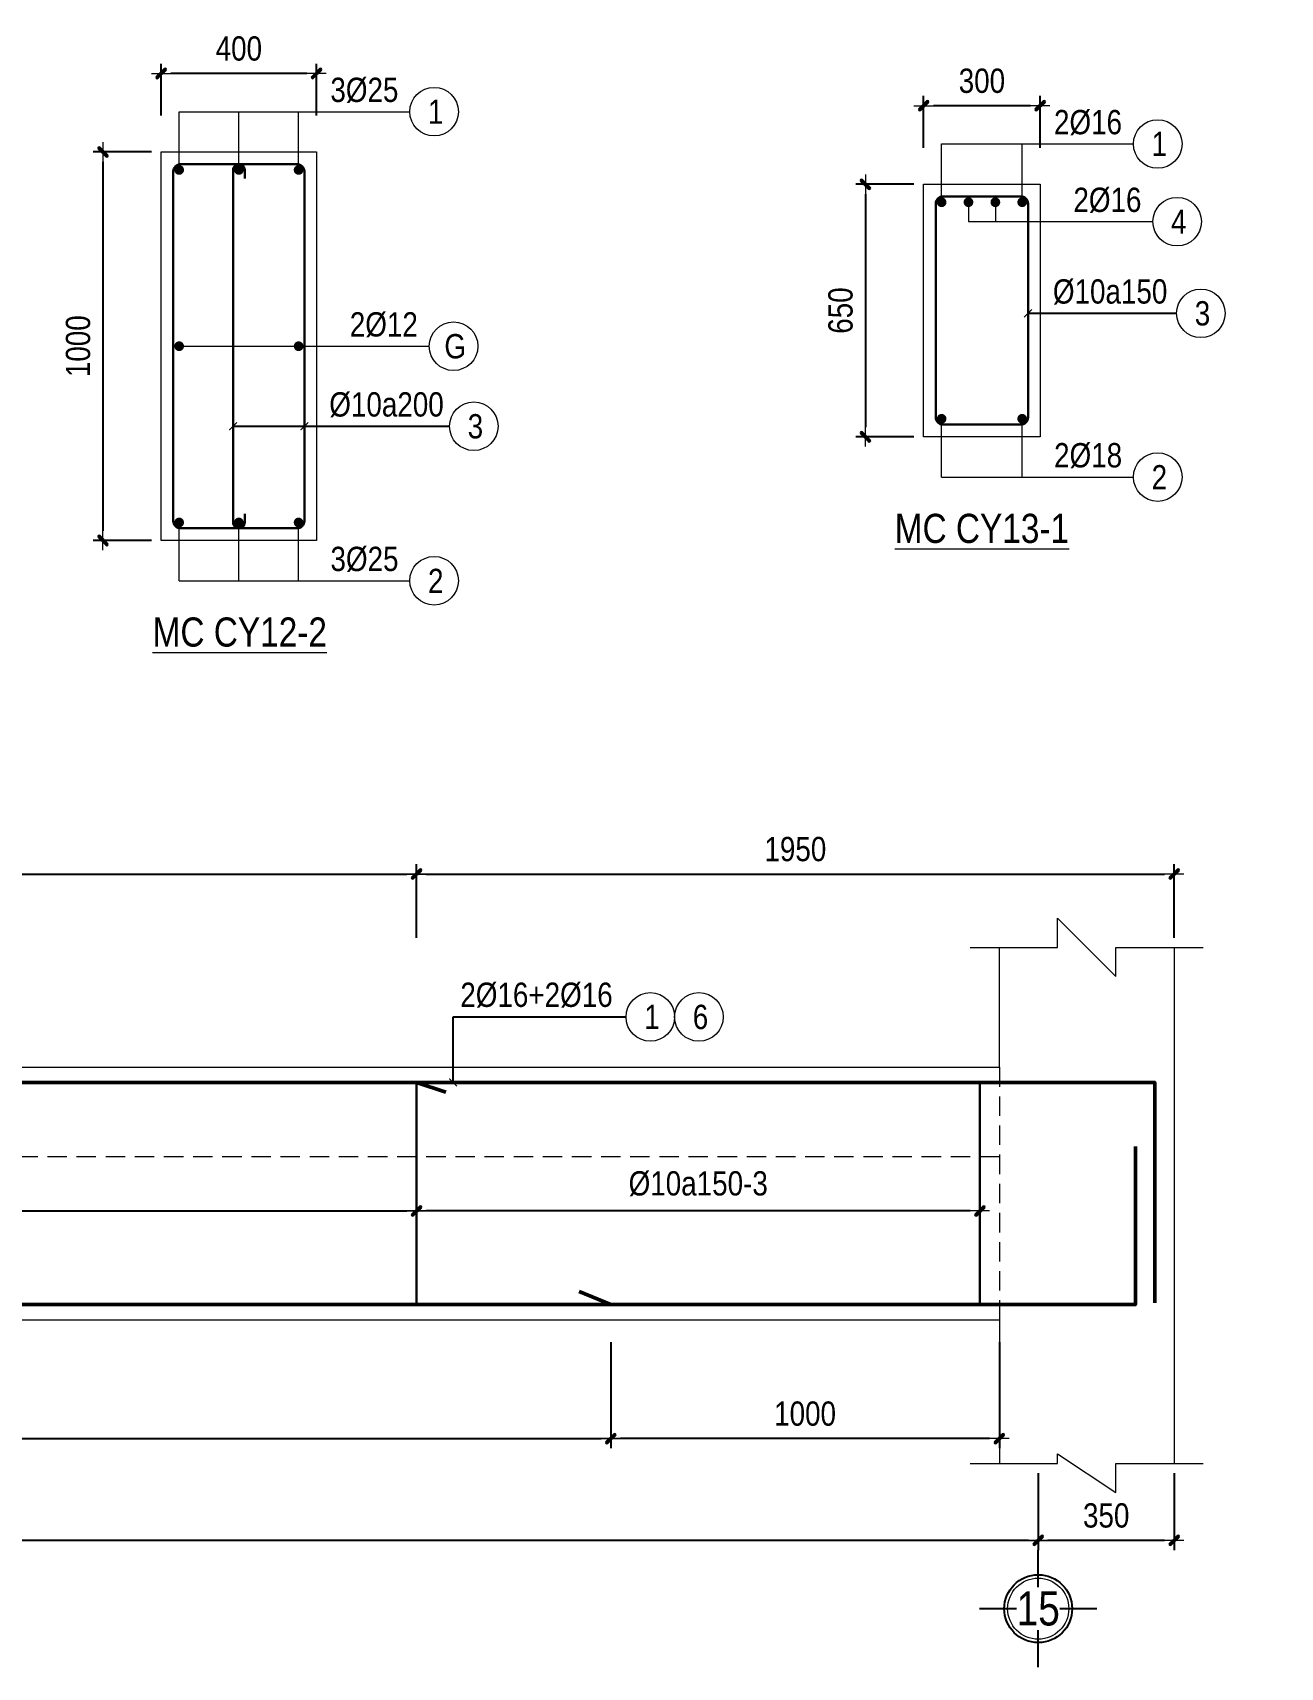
# Model space of a CAD drawing. Header units: millimetres. Extents: x 397144 to 8960116, y 345581 to 674207.
# Drawn here: x 5072705 to 5075916, y 607193 to 611401 of the extents above; entities that cross this region are included whole.
import ezdxf
from ezdxf.enums import TextEntityAlignment as Align
from ezdxf.xclip import XClip

# ---------------------------------------------------------------- set-up
doc = ezdxf.new("R2010")
doc.units = ezdxf.units.MM
doc.header["$XCLIPFRAME"] = 0
doc.header["$PDSIZE"] = -10
doc.linetypes.add('HIDDEN', pattern=[0.375, 0.25, -0.125])
doc.layers.get('0').update_dxf_attribs({"linetype": 'CONTINUOUS'})
doc.layers.get('Defpoints').update_dxf_attribs({"color": 12, "linetype": 'CONTINUOUS'})
for name, color, linetype, lineweight in [('2', 2, 'CONTINUOUS', 20), ('CDAI', 8, 'CONTINUOUS', 30), ('CTHEP', 2, 'CONTINUOUS', 50), ('DBAO', 3, 'CONTINUOUS', 20), ('DGIONG', 4, 'CONTINUOUS', 13), ('KTH', 150, 'CONTINUOUS', 5), ('Net khuat', 8, 'HIDDEN', 13), ('STICK', 1, 'CONTINUOUS', 9), ('TEXT', 7, 'CONTINUOUS', 15)]:
    doc.layers.add(name, color=color, linetype=linetype, lineweight=lineweight)
doc.layers.add('8', color=8, linetype='CONTINUOUS')
doc.styles.add('HELVECONDENSE', font='VHELVCN_0.TTF')
doc.styles.add('Star-HelCon', font='VHELVCN_0.TTF')
doc.styles.add('TTP-HelCon', font='VHELVCN_0.TTF')
doc.styles.add('VNI-HELVE-CONDENSE', font='VHELVCN_0.TTF')
doc.dimstyles.new('kc-25', dxfattribs={"dimtxt": 62.5, "dimasz": 20, "dimexe": 20, "dimexo": 50, "dimgap": 25, "dimtad": 3, "dimdec": 0, "dimzin": 0, "dimdsep": 46, "dimtxsty": 'VNI-HELVE-CONDENSE', "dimblk": 'DIM', "dimcen": 2.5, "dimclrd": 256, "dimclre": 154, "dimclrt": 7, "dimaunit": 1, "dimadec": 0, "dimazin": 0, "dimtfac": 1, "dimtdec": 0, "dimtix": 1, "dimtmove": 0, "dimatfit": 3, "dimldrblk": 'DOT', "dimfxl": 1, "dimtolj": 1, "dimtzin": 0, "dimarcsym": 0})
doc.dimstyles.new('TTP-25', dxfattribs={"dimscale": 25, "dimtxt": 2.5, "dimasz": 1, "dimexe": 1, "dimexo": 1, "dimgap": 0.09, "dimtad": 0, "dimdec": 4, "dimrnd": 5, "dimzin": 9, "dimdsep": 46, "dimtxsty": 'TTP-HelCon', "dimblk": 'Stick1', "dimcen": 0.09, "dimdle": 1.5, "dimclrd": 256, "dimclre": 256, "dimclrt": 7, "dimadec": 0, "dimazin": 0, "dimtfac": 1, "dimtdec": 4, "dimtmove": 0, "dimatfit": 3, "dimldrblk": '_ArchTick1', "dimfxl": 1, "dimtvp": 1, "dimtolj": 1, "dimtzin": 0, "dimarcsym": 0})

# ---------------------------------------------------------------- blocks, each defined once
blk = doc.blocks.new('Stick1')
at = {"layer": 'STICK'}
h = blk.add_hatch(color=256, dxfattribs=at)
edge = h.paths.add_edge_path()
edge.add_line((0.3, 0.5), (-0.5, -0.3))
edge.add_arc((-0.4, -0.4), 0.141, 135, 315)
edge.add_line((-0.3, -0.5), (0.5, 0.3))
edge.add_arc((0.4, 0.4), 0.141, 315, 495)
blk.add_line((1, 0), (-1, 0), dxfattribs=at)
blk.add_lwpolyline([(0.3, 0.5), (-0.5, -0.3, 1), (-0.3, -0.5), (0.5, 0.3, 1), (0.3, 0.5, 1)], format="xyb", dxfattribs=at)
blk = doc.blocks.new('*D1385')
at = {"layer": 'Defpoints', "color": 0, "transparency": 16777216}
for p in [(5073693.1, 609235.6), (5070768.1, 609046.6), (5073693.1, 609046.6)]:
    blk.add_point(p, dxfattribs=at)
at = {"layer": 'KTH', "lineweight": -2, "transparency": 16777216}
for p, q in [((5070768.1, 609071.6), (5070768.1, 609260.6)), ((5070793.1, 609235.6), (5073668.1, 609235.6)), ((5073693.1, 609071.6), (5073693.1, 609260.6))]:
    blk.add_line(p, q, dxfattribs=at)
at = {"layer": 'KTH', "lineweight": -2, "transparency": 16777216, "xscale": 25, "yscale": 25, "zscale": 25, "rotation": 180}
blk.add_blockref('Stick1', (5070768.1, 609235.6), dxfattribs=at)
at = {"layer": 'KTH', "lineweight": -2, "transparency": 16777216, "xscale": 25, "yscale": 25, "zscale": 25}
blk.add_blockref('Stick1', (5073693.1, 609235.6), dxfattribs=at)
at = {"layer": 'KTH', "color": 7, "transparency": 16777216, "insert": (5072230.6, 609299.4), "char_height": 62.5, "attachment_point": 5, "style": 'TTP-HelCon'}
blk.add_mtext('\\A1;2925', dxfattribs=at)
blk = doc.blocks.new('_ArchTick1')
at = {"color": 0, "const_width": 3.81}
blk.add_lwpolyline([(-12.7, -12.7), (12.7, 12.7)], dxfattribs=at)
blk = doc.blocks.new('*D1386')
at = {"layer": 'Defpoints', "color": 0, "transparency": 16777216}
for p in [(5075643.1, 609235.6), (5073693.1, 609046.6), (5075643.1, 609046.6)]:
    blk.add_point(p, dxfattribs=at)
at = {"layer": 'KTH', "lineweight": -2, "transparency": 16777216}
for p, q in [((5073693.1, 609071.6), (5073693.1, 609260.6)), ((5073718.1, 609235.6), (5075618.1, 609235.6)), ((5075643.1, 609071.6), (5075643.1, 609260.6))]:
    blk.add_line(p, q, dxfattribs=at)
at = {"layer": 'KTH', "lineweight": -2, "transparency": 16777216, "xscale": 25, "yscale": 25, "zscale": 25, "rotation": 180}
blk.add_blockref('Stick1', (5073693.1, 609235.6), dxfattribs=at)
at = {"layer": 'KTH', "lineweight": -2, "transparency": 16777216, "xscale": 25, "yscale": 25, "zscale": 25}
blk.add_blockref('Stick1', (5075643.1, 609235.6), dxfattribs=at)
at = {"layer": 'KTH', "color": 7, "transparency": 16777216, "insert": (5074668.1, 609299.4), "char_height": 62.5, "attachment_point": 5, "style": 'TTP-HelCon'}
blk.add_mtext('\\A1;1950', dxfattribs=at)
blk = doc.blocks.new('*D1387')
at = {"layer": 'Defpoints', "color": 0, "transparency": 16777216}
for p in [(5068893.1, 607718.2), (5075293.1, 607638.2), (5068893.1, 607520.2)]:
    blk.add_point(p, dxfattribs=at)
at = {"layer": 'KTH', "lineweight": -2, "transparency": 16777216}
for p, q in [((5068893.1, 607693.2), (5068893.1, 607495.2)), ((5075293.1, 607613.2), (5075293.1, 607495.2)), ((5075268.1, 607520.2), (5068918.1, 607520.2))]:
    blk.add_line(p, q, dxfattribs=at)
at = {"layer": 'KTH', "lineweight": -2, "transparency": 16777216, "xscale": 25, "yscale": 25, "zscale": 25, "rotation": 180}
blk.add_blockref('Stick1', (5068893.1, 607520.2), dxfattribs=at)
at = {"layer": 'KTH', "lineweight": -2, "transparency": 16777216, "xscale": 25, "yscale": 25, "zscale": 25}
blk.add_blockref('Stick1', (5075293.1, 607520.2), dxfattribs=at)
at = {"layer": 'KTH', "color": 7, "transparency": 16777216, "insert": (5072093.1, 607584), "char_height": 62.5, "attachment_point": 5, "style": 'TTP-HelCon'}
blk.add_mtext('\\A1;6400', dxfattribs=at)
blk = doc.blocks.new('*D1388')
at = {"layer": 'Defpoints', "color": 0, "transparency": 16777216}
for p in [(5075293.1, 607718.2), (5075643.1, 607718.2), (5075293.1, 607520.2)]:
    blk.add_point(p, dxfattribs=at)
at = {"layer": 'KTH', "lineweight": -2, "transparency": 16777216}
for p, q in [((5075293.1, 607693.2), (5075293.1, 607495.2)), ((5075643.1, 607693.2), (5075643.1, 607495.2)), ((5075618.1, 607520.2), (5075318.1, 607520.2))]:
    blk.add_line(p, q, dxfattribs=at)
at = {"layer": 'KTH', "lineweight": -2, "transparency": 16777216, "xscale": 25, "yscale": 25, "zscale": 25, "rotation": 180}
blk.add_blockref('Stick1', (5075293.1, 607520.2), dxfattribs=at)
at = {"layer": 'KTH', "lineweight": -2, "transparency": 16777216, "xscale": 25, "yscale": 25, "zscale": 25}
blk.add_blockref('Stick1', (5075643.1, 607520.2), dxfattribs=at)
at = {"layer": 'KTH', "color": 7, "transparency": 16777216, "insert": (5075468.1, 607584), "char_height": 62.5, "attachment_point": 5, "style": 'TTP-HelCon'}
blk.add_mtext('\\A1;350', dxfattribs=at)
blk = doc.blocks.new('dau truc')
blk.add_circle((0, 0), 180)
at = {"layer": '8'}
for p, q in [((0, 127.3), (0, 345.5)), ((-127.3, 0), (-345.5, 0)), ((345.5, 0), (127.3, 0)), ((0, -345.5), (0, -127.3))]:
    blk.add_line(p, q, dxfattribs=at)
blk.add_circle((0, 0), 200, dxfattribs=at)
at = {"layer": 'TEXT', "style": 'HELVECONDENSE'}
blk.add_attdef('A', text='', height=232.7, dxfattribs=at).set_placement((0, 0), align=Align.MIDDLE)
blk = doc.blocks.new('*D1390')
at = {"layer": 'Defpoints', "color": 0, "transparency": 16777216}
for p in [(5073693.1, 608442.2), (5075143.1, 608425.6), (5073693.1, 608368.2)]:
    blk.add_point(p, dxfattribs=at)
at = {"layer": 'KTH', "lineweight": -2, "transparency": 16777216}
for p, q in [((5073693.1, 608417.2), (5073693.1, 608343.2)), ((5075143.1, 608400.6), (5075143.1, 608343.2)), ((5075118.1, 608368.2), (5073718.1, 608368.2))]:
    blk.add_line(p, q, dxfattribs=at)
at = {"layer": 'KTH', "lineweight": -2, "transparency": 16777216, "xscale": 25, "yscale": 25, "zscale": 25, "rotation": 180}
blk.add_blockref('Stick1', (5073693.1, 608368.2), dxfattribs=at)
at = {"layer": 'KTH', "lineweight": -2, "transparency": 16777216, "xscale": 25, "yscale": 25, "zscale": 25}
blk.add_blockref('Stick1', (5075143.1, 608368.2), dxfattribs=at)
at = {"layer": 'KTH', "color": 7, "transparency": 16777216, "insert": (5074418.1, 608438.1), "char_height": 62.5, "attachment_point": 5, "style": 'TTP-HelCon'}
blk.add_mtext('\\A1;Þ10a150-3', dxfattribs=at)
blk = doc.blocks.new('*D1391')
at = {"layer": 'Defpoints', "color": 0, "transparency": 16777216}
for p in [(5070768.1, 608442.2), (5073693.1, 608442.2), (5073693.1, 608368.2)]:
    blk.add_point(p, dxfattribs=at)
at = {"layer": 'KTH', "lineweight": -2, "transparency": 16777216}
for p, q in [((5070768.1, 608417.2), (5070768.1, 608343.2)), ((5073693.1, 608417.2), (5073693.1, 608343.2)), ((5070793.1, 608368.2), (5073668.1, 608368.2))]:
    blk.add_line(p, q, dxfattribs=at)
at = {"layer": 'KTH', "lineweight": -2, "transparency": 16777216, "xscale": 25, "yscale": 25, "zscale": 25, "rotation": 180}
blk.add_blockref('Stick1', (5070768.1, 608368.2), dxfattribs=at)
at = {"layer": 'KTH', "lineweight": -2, "transparency": 16777216, "xscale": 25, "yscale": 25, "zscale": 25}
blk.add_blockref('Stick1', (5073693.1, 608368.2), dxfattribs=at)
at = {"layer": 'KTH', "color": 7, "transparency": 16777216, "insert": (5072230.6, 608438.1), "char_height": 62.5, "attachment_point": 5, "style": 'TTP-HelCon'}
blk.add_mtext('\\A1;Þ10a200-3', dxfattribs=at)
blk = doc.blocks.new('*D1420')
at = {"layer": 'Defpoints', "color": 0, "ltscale": 500, "transparency": 16777216}
for p in [(5073035.8, 611296.5), (5073035.8, 611163.3), (5073435.8, 611163.3)]:
    blk.add_point(p, dxfattribs=at)
at = {"layer": 'KTH', "lineweight": -2, "ltscale": 500, "transparency": 16777216}
for p, q in [((5073035.8, 611188.3), (5073035.8, 611321.5)), ((5073410.8, 611296.5), (5073060.8, 611296.5)), ((5073435.8, 611188.3), (5073435.8, 611321.5))]:
    blk.add_line(p, q, dxfattribs=at)
at = {"layer": 'KTH', "lineweight": -2, "ltscale": 500, "transparency": 16777216, "xscale": 25, "yscale": 25, "zscale": 25, "rotation": 180}
blk.add_blockref('Stick1', (5073035.8, 611296.5), dxfattribs=at)
at = {"layer": 'KTH', "lineweight": -2, "ltscale": 500, "transparency": 16777216, "xscale": 25, "yscale": 25, "zscale": 25}
blk.add_blockref('Stick1', (5073435.8, 611296.5), dxfattribs=at)
at = {"layer": 'KTH', "color": 7, "ltscale": 500, "transparency": 16777216, "insert": (5073235.8, 611360.3), "char_height": 62.5, "attachment_point": 5, "style": 'TTP-HelCon'}
blk.add_mtext('\\A1;400', dxfattribs=at)
blk = doc.blocks.new('*D1421')
at = {"layer": 'Defpoints', "color": 0, "ltscale": 500, "transparency": 16777216}
for p in [(5073035.8, 611094.3), (5072886, 610094.3), (5073035.8, 610094.3)]:
    blk.add_point(p, dxfattribs=at)
at = {"layer": 'KTH', "lineweight": -2, "ltscale": 500, "transparency": 16777216}
for p, q in [((5073010.8, 611094.3), (5072861, 611094.3)), ((5072886, 611069.3), (5072886, 610119.3)), ((5073010.8, 610094.3), (5072861, 610094.3))]:
    blk.add_line(p, q, dxfattribs=at)
at = {"layer": 'KTH', "lineweight": -2, "ltscale": 500, "transparency": 16777216, "xscale": 25, "yscale": 25, "zscale": 25}
for p, rotation in [((5072886, 611094.3), 90), ((5072886, 610094.3), 270)]:
    blk.add_blockref('Stick1', p, dxfattribs=dict(at, rotation=rotation))
at = {"layer": 'KTH', "color": 7, "ltscale": 500, "transparency": 16777216, "insert": (5072822.2, 610594.3), "char_height": 62.5, "attachment_point": 5, "rotation": 90, "style": 'TTP-HelCon'}
blk.add_mtext('\\A1;1000', dxfattribs=at)
blk = doc.blocks.new('DIM')
h = blk.add_hatch(color=1)
h.paths.add_polyline_path([(0.49, 0.29, 1), (0.29, 0.49), (-0.19, 0), (0.19, 0)])
h.paths.add_polyline_path([(0.19, 0), (-0.19, 0), (-0.49, -0.29, 1), (-0.29, -0.49)])
at = {"color": 9}
for p, q in [((-0.19, 0), (-1.5, 0)), ((0.19, 0), (1.5, 0))]:
    blk.add_line(p, q, dxfattribs=at)
at = {"color": 1}
for p, q in [((-0.49, -0.29), (0.29, 0.49)), ((-0.29, -0.49), (0.49, 0.29)), ((-0.19, 0), (0.19, 0))]:
    blk.add_line(p, q, dxfattribs=at)
blk.add_arc((-0.39, -0.39), 0.138, 135, 315, dxfattribs=at)
blk = doc.blocks.new('*D1422')
at = {"layer": 'Defpoints', "color": 0, "ltscale": 500, "transparency": 16777216}
for p in [(5074998.2, 611213.4), (5074998.2, 611080.2), (5075298.2, 611080.2)]:
    blk.add_point(p, dxfattribs=at)
at = {"layer": 'KTH', "lineweight": -2, "ltscale": 500, "transparency": 16777216}
for p, q in [((5074998.2, 611105.2), (5074998.2, 611238.4)), ((5075273.2, 611213.4), (5075023.2, 611213.4)), ((5075298.2, 611105.2), (5075298.2, 611238.4))]:
    blk.add_line(p, q, dxfattribs=at)
at = {"layer": 'KTH', "lineweight": -2, "ltscale": 500, "transparency": 16777216, "xscale": 25, "yscale": 25, "zscale": 25, "rotation": 180}
blk.add_blockref('Stick1', (5074998.2, 611213.4), dxfattribs=at)
at = {"layer": 'KTH', "lineweight": -2, "ltscale": 500, "transparency": 16777216, "xscale": 25, "yscale": 25, "zscale": 25}
blk.add_blockref('Stick1', (5075298.2, 611213.4), dxfattribs=at)
at = {"layer": 'KTH', "color": 7, "ltscale": 500, "transparency": 16777216, "insert": (5075148.2, 611277.2), "char_height": 62.5, "attachment_point": 5, "style": 'TTP-HelCon'}
blk.add_mtext('\\A1;300', dxfattribs=at)
blk = doc.blocks.new('*D1423')
at = {"layer": 'Defpoints', "color": 0, "ltscale": 500, "transparency": 16777216}
for p in [(5074998.2, 611011.1), (5074848.4, 610361.1), (5074998.2, 610361.1)]:
    blk.add_point(p, dxfattribs=at)
at = {"layer": 'KTH', "lineweight": -2, "ltscale": 500, "transparency": 16777216}
for p, q in [((5074973.2, 611011.1), (5074823.4, 611011.1)), ((5074848.4, 610986.1), (5074848.4, 610386.1)), ((5074973.2, 610361.1), (5074823.4, 610361.1))]:
    blk.add_line(p, q, dxfattribs=at)
at = {"layer": 'KTH', "lineweight": -2, "ltscale": 500, "transparency": 16777216, "xscale": 25, "yscale": 25, "zscale": 25}
for p, rotation in [((5074848.4, 611011.1), 90), ((5074848.4, 610361.1), 270)]:
    blk.add_blockref('Stick1', p, dxfattribs=dict(at, rotation=rotation))
at = {"layer": 'KTH', "color": 7, "ltscale": 500, "transparency": 16777216, "insert": (5074784.6, 610686.1), "char_height": 62.5, "attachment_point": 5, "rotation": 90, "style": 'TTP-HelCon'}
blk.add_mtext('\\A1;650', dxfattribs=at)
blk = doc.blocks.new('*D1431')
at = {"layer": 'Defpoints', "color": 0, "transparency": 16777216}
for p in [(5074193.1, 608055.2), (5075193.1, 608055.2), (5074193.1, 607782.2)]:
    blk.add_point(p, dxfattribs=at)
at = {"layer": 'KTH', "lineweight": -2, "transparency": 16777216}
for p, q in [((5074193.1, 608030.2), (5074193.1, 607757.2)), ((5075193.1, 608030.2), (5075193.1, 607757.2)), ((5075168.1, 607782.2), (5074218.1, 607782.2))]:
    blk.add_line(p, q, dxfattribs=at)
at = {"layer": 'KTH', "lineweight": -2, "transparency": 16777216, "xscale": 25, "yscale": 25, "zscale": 25, "rotation": 180}
blk.add_blockref('Stick1', (5074193.1, 607782.2), dxfattribs=at)
at = {"layer": 'KTH', "lineweight": -2, "transparency": 16777216, "xscale": 25, "yscale": 25, "zscale": 25}
blk.add_blockref('Stick1', (5075193.1, 607782.2), dxfattribs=at)
at = {"layer": 'KTH', "color": 7, "transparency": 16777216, "insert": (5074693.1, 607846.1), "char_height": 62.5, "attachment_point": 5, "style": 'TTP-HelCon'}
blk.add_mtext('\\A1;1000', dxfattribs=at)
blk = doc.blocks.new('*D1432')
at = {"layer": 'Defpoints', "color": 0, "transparency": 16777216}
for p in [(5070268.1, 608055.2), (5074193.1, 607971.5), (5074193.1, 607782.2)]:
    blk.add_point(p, dxfattribs=at)
at = {"layer": 'KTH', "lineweight": -2, "transparency": 16777216}
for p, q in [((5070268.1, 608030.2), (5070268.1, 607757.2)), ((5074193.1, 607946.5), (5074193.1, 607757.2)), ((5070293.1, 607782.2), (5074168.1, 607782.2))]:
    blk.add_line(p, q, dxfattribs=at)
at = {"layer": 'KTH', "lineweight": -2, "transparency": 16777216, "xscale": 25, "yscale": 25, "zscale": 25, "rotation": 180}
blk.add_blockref('Stick1', (5070268.1, 607782.2), dxfattribs=at)
at = {"layer": 'KTH', "lineweight": -2, "transparency": 16777216, "xscale": 25, "yscale": 25, "zscale": 25}
blk.add_blockref('Stick1', (5074193.1, 607782.2), dxfattribs=at)
at = {"layer": 'KTH', "color": 7, "transparency": 16777216, "insert": (5072230.6, 607846.1), "char_height": 62.5, "attachment_point": 5, "style": 'TTP-HelCon'}
blk.add_mtext('\\A1;3925', dxfattribs=at)
blk = doc.blocks.new('*D1604')
at = {"layer": 'Defpoints', "color": 0, "transparency": 16777216}
for p in [(5089952.1, 509645.9), (5099702.1, 509645.8), (5099702.1, 509447.9)]:
    blk.add_point(p, dxfattribs=at)
at = {"layer": 'KTH', "lineweight": -2, "transparency": 16777216}
for p, q in [((5089952.1, 509620.9), (5089952.1, 509422.9)), ((5099702.1, 509620.8), (5099702.1, 509422.9)), ((5089977.1, 509447.9), (5099677.1, 509447.9))]:
    blk.add_line(p, q, dxfattribs=at)
at = {"layer": 'KTH', "lineweight": -2, "transparency": 16777216, "xscale": 25, "yscale": 25, "zscale": 25, "rotation": 180}
blk.add_blockref('Stick1', (5089952.1, 509447.9), dxfattribs=at)
at = {"layer": 'KTH', "lineweight": -2, "transparency": 16777216, "xscale": 25, "yscale": 25, "zscale": 25}
blk.add_blockref('Stick1', (5099702.1, 509447.9), dxfattribs=at)
at = {"layer": 'KTH', "color": 7, "transparency": 16777216, "insert": (5094827.1, 509511.7), "char_height": 62.5, "attachment_point": 5, "style": 'TTP-HelCon'}
blk.add_mtext('\\A1;9750', dxfattribs=at)
blk = doc.blocks.new('CY22')
at = {"layer": 'CTHEP'}
blk.add_line((5089735.84052, 510317.9031), (5131437.8195, 510317.85497), dxfattribs=at)
for points in [[(5131621.18429, 509998.65546), (5131621.18429, 510626.84267), (5089582.11547, 510626.90741), (5089582.11547, 510000.64492)], [(5089655.37267, 510381.30833), (5089655.37267, 510004.91825), (5089655.37267, 510004.91825), (5089950.98574, 510004.8952), (5099502.10655, 510004.86691), (5100076.15206, 510004.86502), (5131549.85415, 510004.84288), (5131549.85415, 510527.71839)]]:
    blk.add_lwpolyline(points, dxfattribs=at)
at = {"layer": 'DBAO'}
for points in [[(5089552.11547, 509645.91499), (5089552.11547, 510666.07814), (5099650.0128, 510665.83908)], [(5124802.11671, 509965.80766), (5131651.18429, 509965.80027), (5131651.18429, 510665.79698), (5099650.0128, 510665.84182)], [(5089952.11531, 509645.91116), (5089952.11531, 509965.88535), (5099502.10655, 509965.84286), (5099502.10655, 509645.84286)]]:
    blk.add_lwpolyline(points, dxfattribs=at)
at = {"layer": 'Net khuat', "ltscale": 200}
blk.add_lwpolyline([(5089552.11547, 510435.91822), (5131651.18429, 510435.91822)], dxfattribs=at)
at = {"layer": 'KTH'}
dim = blk.add_linear_dim(base=(5099702.11531, 509447.85794), p1=(5089952.11531, 509645.91116), p2=(5099702.11531, 509645.84094), angle=180, dimstyle='TTP-25', override={"dimtmove": 1}, dxfattribs=at)
dim.commit()
dim.dimension.update_dxf_attribs({"geometry": '*D1604', "text_midpoint": (5094827.11531, 509511.69127)})

msp = doc.modelspace()

# ---------------------------------------------------------------- linework, layer by layer
at = {"layer": 'CDAI', "ltscale": 52.5}
for p, q in [((5073693.10383, 608703.16441), (5073693.10383, 608123.16441)), ((5075143.10383, 608703.16441), (5075143.10383, 608123.16441))]:
    msp.add_line(p, q, dxfattribs=at)
at = {"layer": 'CDAI'}
for points in [[(5073085.84998, 611063.01342), (5073385.84998, 611063.01342, -0.4142135624), (5073404.59998, 611044.26342), (5073404.59998, 610144.26342, -0.4142135624), (5073385.84998, 610125.51342), (5073085.84998, 610125.51342, -0.4142135624), (5073067.09998, 610144.26342), (5073067.09998, 611044.26342, -0.4142135624)], [(5075048.23695, 610979.89887), (5075248.23695, 610979.89887, -0.4142135624), (5075266.98695, 610961.14887), (5075266.98695, 610411.14887, -0.4142135624), (5075248.23695, 610392.39887), (5075048.23695, 610392.39887, -0.4142135624), (5075029.48695, 610411.14887), (5075029.48695, 610961.14887, -0.4142135624)]]:
    msp.add_lwpolyline(points, format="xyb", close=True, dxfattribs=at)
msp.add_lwpolyline([(5073250.84998, 611026.09343), (5073250.84998, 611048.01342, 0.4142135624), (5073235.84998, 611063.01342), (5073235.84998, 611063.01342, 0.4142135624), (5073220.84998, 611048.01342), (5073220.84998, 610140.51342, 0.4142135624), (5073235.84998, 610125.51342), (5073235.84998, 610125.51342, 0.4142135624), (5073250.84998, 610140.51342), (5073250.84998, 610162.43341)], format="xyb", dxfattribs=at)
at = {"layer": 'CTHEP'}
for p, q in [((5073768.10383, 608674.16441), (5073693.10383, 608699.16441)), ((5074111.51131, 608160.98962), (5074193.1042, 608127.16441))]:
    msp.add_line(p, q, dxfattribs=at)
at = {"layer": 'CTHEP', "const_width": 12.5}
for points in [[(5073075.84998, 611048.01342, 1), (5073088.34998, 611048.01342, 1)], [(5073229.59998, 611048.01342, 1), (5073242.09998, 611048.01342, 1)], [(5073383.34998, 611048.01342, 1), (5073395.84998, 611048.01342, 1)], [(5075038.23695, 610964.89887, 1), (5075050.73695, 610964.89887, 1)], [(5075107.40361, 610964.89887, 1), (5075119.90361, 610964.89887, 1)], [(5075176.57028, 610964.89887, 1), (5075189.07028, 610964.89887, 1)], [(5075245.73695, 610964.89887, 1), (5075258.23695, 610964.89887, 1)], [(5073075.84998, 610594.26342, 1), (5073088.34998, 610594.26342, 1)], [(5073383.34998, 610594.26342, 1), (5073395.84998, 610594.26342, 1)], [(5075038.23695, 610407.39887, 1), (5075050.73695, 610407.39887, 1)], [(5075245.73695, 610407.39887, 1), (5075258.23695, 610407.39887, 1)], [(5073075.84998, 610140.51342, 1), (5073088.34998, 610140.51342, 1)], [(5073229.59998, 610140.51342, 1), (5073242.09998, 610140.51342, 1)], [(5073383.34998, 610140.51342, 1), (5073395.84998, 610140.51342, 1)]]:
    msp.add_lwpolyline(points, format="xyb", close=True, dxfattribs=at)
at = {"layer": 'CTHEP'}
for points in [[(5075593.10383, 608131.51708), (5075593.10383, 608131.51708), (5075593.10383, 608699.16441), (5063938.10383, 608699.16441), (5063938.10383, 608125.5614), (5063938.10383, 608125.5614)], [(5063993.10383, 608505.37587), (5063993.10383, 608127.16441), (5075543.10383, 608127.16441), (5075543.10383, 608534.14202)]]:
    msp.add_lwpolyline(points, dxfattribs=at)
at = {"layer": 'DBAO', "flags": 128}
for points in [[(5073035.84998, 611094.26342), (5073435.84998, 611094.26342)], [(5073435.84998, 611094.26342), (5073435.84998, 610094.26342), (5073035.84998, 610094.26342), (5073035.84998, 611094.26342)], [(5074998.23695, 611011.14887), (5075298.23695, 611011.14887)], [(5075298.23695, 611011.14887), (5075298.23695, 610361.14887), (5074998.23695, 610361.14887), (5074998.23695, 611011.14887)]]:
    msp.add_lwpolyline(points, dxfattribs=at)
at = {"layer": 'DBAO'}
for points in [[(5069268.10383, 608738.16441), (5075193.10383, 608738.16441), (5075193.10383, 609046.55875)], [(5075643.10383, 609046.55875), (5075643.10383, 608738.16441), (5075643.10383, 608738.16441), (5075643.10383, 608088.16441), (5075643.10383, 608088.16441), (5075643.10383, 607718.16441)], [(5069268.10383, 608088.16441), (5075193.10383, 608088.16441), (5075193.10383, 607718.16441)]]:
    msp.add_lwpolyline(points, dxfattribs=at)
at = {"layer": 'DGIONG'}
for p, q in [((5073082.09998, 611048.01342), (5073082.09998, 611198.01342)), ((5073082.09998, 611198.01342), (5073675.84998, 611198.01342)), ((5073235.84998, 611048.01342), (5073235.84998, 611198.01342)), ((5073389.59998, 611048.01342), (5073389.59998, 611198.01342)), ((5075044.48695, 610964.89887), (5075044.48695, 611114.89887)), ((5075044.48695, 611114.89887), (5075538.23695, 611114.89887)), ((5075251.98695, 610964.89887), (5075251.98695, 611114.89887)), ((5075113.65361, 610964.89887), (5075113.65361, 610914.89887)), ((5075182.82028, 610964.89887), (5075182.82028, 610914.89887)), ((5075113.65361, 610914.89887), (5075588.23695, 610914.89887)), ((5073082.09998, 610594.26342), (5073725.84998, 610594.26342)), ((5075044.48695, 610257.39887), (5075044.48695, 610407.39887)), ((5075251.98695, 610257.39887), (5075251.98695, 610407.39887)), ((5075044.48695, 610257.39887), (5075538.23695, 610257.39887)), ((5073082.09998, 609990.51342), (5073082.09998, 610140.51342)), ((5073235.84998, 609990.51342), (5073235.84998, 610140.51342)), ((5073389.59998, 609990.51342), (5073389.59998, 610140.51342)), ((5073082.09998, 609990.51342), (5073675.84998, 609990.51342))]:
    msp.add_line(p, q, dxfattribs=at)
for points in [[(5075118.10383, 609046.55875), (5075343.10383, 609046.55875), (5075343.10383, 609121.55875), (5075493.10383, 608971.55875), (5075493.10383, 609046.55875), (5075718.10383, 609046.55875)], [(5075118.10383, 607718.16441), (5075343.10383, 607718.16441), (5075343.10383, 607743.16441), (5075493.10383, 607643.16441), (5075493.10383, 607718.16441), (5075718.10383, 607718.16441)]]:
    msp.add_lwpolyline(points, dxfattribs=at)
for centre in [(5073738.34998, 611198.01342), (5075600.73695, 611114.89887), (5075650.73695, 610914.89887), (5075711.73805, 610679.00091), (5073788.34998, 610594.26342), (5073840.46918, 610388.22615), (5075600.73695, 610257.39887), (5073738.34998, 609990.51342), (5074294.7776, 608867.67351), (5074419.7776, 608867.67351)]:
    msp.add_circle(centre, 62.5, dxfattribs=at)
at = {"layer": 'Net khuat', "ltscale": 200}
for p, q in [((5075193.10383, 608738.16441), (5075193.10383, 608088.16441)), ((5064343.10383, 608508.16441), (5075193.10383, 608508.16441))]:
    msp.add_line(p, q, dxfattribs=at)

# ---------------------------------------------------------------- block references
at = {"layer": '2', "ltscale": 300}
ref = msp.add_blockref('dau truc', (5075293.10383, 607344.322), dxfattribs=dict(at, xscale=0.4367131292819977, yscale=0.4367131292819977, zscale=0.4367131292819977))
ref.add_attrib('A', '15', dxfattribs={"layer": 'TEXT', "height": 87.5, "style": 'HELVECONDENSE'}).set_placement((5075293.10383, 607344.322), align=Align.MIDDLE)
at = {"layer": 'DBAO'}
ref = msp.add_blockref('CY22', (-14339.80035, 100284.79454), dxfattribs=at)
XClip(ref).set_block_clipping_path([(5099330.9066713499, 508970.2083658408), (5116444.0718092686, 511304.5412524017)])
ref = msp.add_blockref('CY22', (-30106.83514, 97825.58534), dxfattribs=at)
XClip(ref).set_block_clipping_path([(5115128.8875318384, 509046.8178281924), (5131721.3127251593, 511304.5412524017)])

# ---------------------------------------------------------------- texts
at = {"layer": 'TEXT', "style": 'TTP-HelCon'}
for s, p in [('3Þ25', (5073471.30832, 611223.01342)), ('2Þ16', (5075333.69528, 611139.89887)), ('2Þ16', (5075383.69528, 610939.89887)), ('Þ10a150', (5075330.92116, 610704.00091)), ('2Þ12', (5073521.30832, 610619.26342)), ('Þ10a200', (5073468.5342, 610413.22615)), ('2Þ18', (5075333.96062, 610282.39887)), ('3Þ25', (5073471.57366, 610015.51342)), ('2Þ16+2Þ16', (5073805.77558, 608893.52646, 0))]:
    msp.add_text(s, height=62.5, dxfattribs=at).set_placement(p)
at = {"layer": 'TEXT', "style": 'Star-HelCon'}
for s, p in [('1', (5073742.51665, 611198.01342)), ('1', (5075604.90361, 611114.89887)), ('4', (5075654.90361, 610914.89887)), ('3', (5075715.90472, 610679.00091)), ('G', (5073792.51665, 610594.26342)), ('3', (5073844.63585, 610388.22615)), ('2', (5075604.90361, 610257.39887)), ('2', (5073742.51665, 609990.51342)), ('1', (5074298.94427, 608867.67351)), ('6', (5074423.94427, 608867.67351))]:
    msp.add_text(s, height=62.5, dxfattribs=at).set_placement(p, align=Align.MIDDLE)
at = {"layer": 'TEXT', "style": 'TTP-HelCon'}
for s, p in [('%%UMC CY13-1', (5075148.23695, 610087.85533)), ('%%UMC CY12-2', (5073238.16919, 609820.96988))]:
    msp.add_text(s, height=75, dxfattribs=at).set_placement(p, align=Align.CENTER)

# ---------------------------------------------------------------- dimensions: what is measured, and where the dimension line sits
at = {"layer": 'KTH', "ltscale": 500}
for base, p1, p2, picture, middle in [((5073035.84998, 611296.51342), (5073435.84998, 611163.27537), (5073035.84998, 611163.27537), '*D1420', (5073235.84998, 611360.34675)), ((5074998.23695, 611213.39887), (5075298.23695, 611080.16082), (5074998.23695, 611080.16082), '*D1422', (5075148.23695, 611277.2322))]:
    dim = msp.add_linear_dim(base=base, p1=p1, p2=p2, dimstyle='TTP-25', override={"dimtxsty": 'TTP-HelCon'}, dxfattribs=at)
    dim.commit()
    dim.dimension.update_dxf_attribs({"geometry": picture, "text_midpoint": middle})
for base, p1, p2, picture, middle in [((5072886.01717, 610094.26342), (5073035.84998, 611094.26342), (5073035.84998, 610094.26342), '*D1421', (5072822.18384, 610594.26342)), ((5074848.40413, 610361.14887), (5074998.23695, 611011.14887), (5074998.23695, 610361.14887), '*D1423', (5074784.5708, 610686.14887))]:
    dim = msp.add_linear_dim(base=base, p1=p1, p2=p2, angle=90, dimstyle='TTP-25', override={"dimtxsty": 'TTP-HelCon'}, dxfattribs=at)
    dim.commit()
    dim.dimension.update_dxf_attribs({"geometry": picture, "text_midpoint": middle})
at = {"layer": 'KTH'}
for base, p1, p2, picture, middle in [((5073693.10383, 609235.55875), (5070768.10383, 609046.55875), (5073693.10383, 609046.55875), '*D1385', (5072230.60383, 609299.39208)), ((5075643.10383, 609235.55875), (5073693.10383, 609046.55875), (5075643.10383, 609046.55875), '*D1386', (5074668.10383, 609299.39208)), ((5074193.1042, 607782.24365), (5075193.1042, 608055.15008), (5074193.1042, 608055.15008), '*D1431', (5074693.1042, 607846.07699))]:
    dim = msp.add_linear_dim(base=base, p1=p1, p2=p2, angle=180, dimstyle='TTP-25', override={"dimtmove": 1}, dxfattribs=at)
    dim.commit()
    dim.dimension.update_dxf_attribs({"geometry": picture, "text_midpoint": middle})
dim = msp.add_linear_dim(base=(5073693.1042, 608368.15123), p1=(5070768.10383, 608442.15123), p2=(5073693.1042, 608442.15123), text='Þ10a200-3', dimstyle='TTP-25', override={"dimtmove": 1}, dxfattribs=at)
dim.commit()
dim.dimension.update_dxf_attribs({"geometry": '*D1391', "text_midpoint": (5072230.60402, 608438.06789)})
dim = msp.add_linear_dim(base=(5073693.1042, 608368.15123), p1=(5075143.1042, 608425.62458), p2=(5073693.1042, 608442.15123), angle=180, text='Þ10a150-3', dimstyle='TTP-25', override={"dimtmove": 1}, dxfattribs=at)
dim.commit()
dim.dimension.update_dxf_attribs({"geometry": '*D1390', "text_midpoint": (5074418.1042, 608438.06789)})
for base, p1, p2, picture, middle in [((5074193.1042, 607782.24365), (5070268.10383, 608055.15008), (5074193.1042, 607971.53794), '*D1432', (5072230.60402, 607846.07699)), ((5068893.10383, 607520.18654), (5075293.10383, 607638.18654), (5068893.10383, 607718.16441), '*D1387', (5072093.10383, 607584.01987)), ((5075293.10383, 607520.18654), (5075643.10347, 607718.16441), (5075293.10383, 607718.16441), '*D1388', (5075468.10365, 607584.01987))]:
    dim = msp.add_linear_dim(base=base, p1=p1, p2=p2, dimstyle='TTP-25', override={"dimtmove": 1}, dxfattribs=at)
    dim.commit()
    dim.dimension.update_dxf_attribs({"geometry": picture, "text_midpoint": middle})

# ---------------------------------------------------------------- leaders
at = {"layer": 'DGIONG'}
for points in [[(5075266.98695, 610679.00091), (5075649.23805, 610679.00091)], [(5073220.84998, 610388.22615), (5073594.21918, 610388.22615)], [(5073404.59998, 610388.22615), (5073777.96918, 610388.22615)], [(5073787.26381, 608699.16441), (5073787.26355, 608867.67351), (5074232.2776, 608867.67351)]]:
    msp.add_leader(points, dimstyle='kc-25', override={"dimtad": 0, "dimldrblk": 'ArchTick', "dimfxl": 100, "dimarcsym": 1}, dxfattribs=at)

doc.saveas('drawing.dxf')
